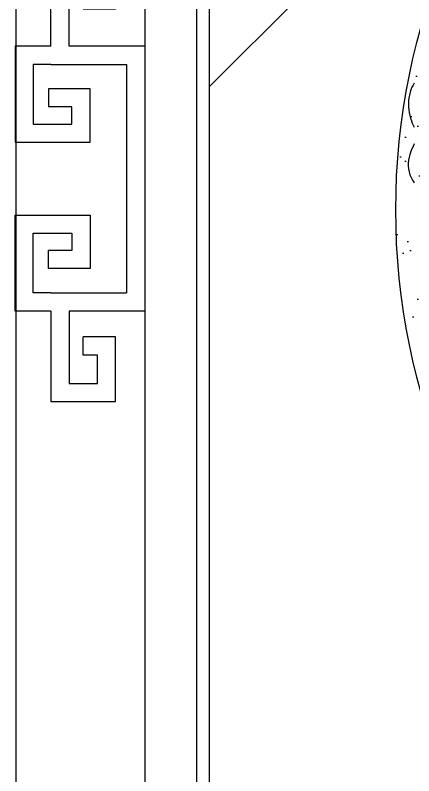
# Model space of a CAD drawing. Extents: x -747 to 1683, y 3278 to 5498.
# Drawn here: x 73.2 to 227.6, y 4441.2 to 4735.7 of the extents above; entities that cross this region are included whole.
import ezdxf

# ---------------------------------------------------------------- set-up
doc = ezdxf.new("R2010")
doc.units = 0
doc.header["$MEASUREMENT"] = 0
for name, color, linetype in [('3', 3, 'CONTINUOUS'), ('7', 7, 'CONTINUOUS'), ('BH', 3, 'CONTINUOUS')]:
    doc.layers.add(name, color=color, linetype=linetype)

msp = doc.modelspace()

# ---------------------------------------------------------------- hatches: boundary and pattern name
at = {"layer": 'BH'}
h = msp.add_hatch(dxfattribs=at)
h.set_pattern_fill('AR-RROOF', color=256, scale=400, angle=45, style=0)
h.set_pattern_definition([(45, (-34099.74, 3331.8), (339.4113, 905.0967), [6000, -800, 2000, -400]), (45, (-33865, 3849.4), (-659.0235, 93.338), [1200, -132, 2400, -300]), (45, (-34198.73, 3713.65), (1281.2775, 1660.2867), [3200, -560, 1600, -400])])
h.paths.add_polyline_path([(148.37, 4308.44), (788.37, 4308.44), (788.37, 5038.44), (148.37, 5038.44)])
h = msp.add_hatch(dxfattribs=at)
h.set_pattern_fill('AR-SAND', color=256, scale=10, style=0)
h.set_pattern_definition([(37.5, (36.643, 140.413), (-0.629934, 19.26824), [0, -15.2, 0, -17, 0, -16.25]), (7.5, (36.643, 140.413), (17.69777, 28.22146), [0, -8.2, 0, -13.7, 0, -5.25]), (327.5, (24.343, 140.413), (31.14142, 0.05659), [0, -5, 0, -18, 0, -23.5]), (317.5, (24.343, 140.413), (30.06127, 8.77676), [0, -2.5, 0, -11.8, 0, -13.5])])
edge = h.paths.add_edge_path()
edge.add_arc((479.82, 4660.38), 259.18, 0, 360)

# ---------------------------------------------------------------- linework, layer by layer
at = {"layer": '3'}
for p, q in [((87.03, 4716.71), (116.35, 4716.71)), ((116.35, 4716.71), (116.35, 4628.17)), ((86.02, 4707.27), (86.02, 4700.25)), ((86.02, 4637.61), (86.02, 4644.63)), ((87.03, 4628.17), (116.35, 4628.17)), ((99.56, 4604.13), (99.56, 4611.15))]:
    msp.add_line(p, q, dxfattribs=at)
msp.add_lwpolyline([(143.37, 4303.44), (793.37, 4303.44), (793.37, 5043.44), (143.37, 5043.44)], close=True, dxfattribs=at)
for points in [[(87.03, 4723.72), (87.03, 4763.14), (112.08, 4763.14), (112.08, 4738.12), (99.56, 4738.12)], [(94.05, 4723.72), (94.05, 4723.72), (94.05, 4756.12), (105.06, 4756.12), (105.06, 4745.14), (99.56, 4745.14)], [(87.03, 4723.72), (73.18, 4723.72), (73.18, 4686.54), (102.17, 4686.54), (102.17, 4707.27), (86.02, 4707.27)], [(123.37, 4723.72), (123.37, 4621.16), (94.05, 4621.16)], [(123.37, 4723.72), (94.05, 4723.72)], [(87.03, 4716.71), (80.2, 4716.71), (80.2, 4693.56), (95.16, 4693.56), (95.16, 4700.25), (86.02, 4700.25)], [(227.82, 4709.46), (227.33, 4708.69), (226.88, 4707.83), (226.49, 4706.89), (226.16, 4705.89), (225.89, 4704.83), (225.69, 4703.74), (225.57, 4702.61), (225.53, 4701.46), (225.57, 4700.3), (225.69, 4699.14), (225.87, 4698), (226.1, 4696.9), (226.38, 4695.84), (226.69, 4694.85), (227.02, 4693.93), (227.36, 4693.11), (227.7, 4692.39)], [(227.77, 4685.9), (227.33, 4684.96), (226.88, 4683.97), (226.45, 4682.93), (226.06, 4681.86), (225.76, 4680.76), (225.55, 4679.63), (225.46, 4678.5), (225.47, 4677.35), (225.59, 4676.21), (225.81, 4675.08), (226.14, 4673.97), (226.58, 4672.89), (227.13, 4671.84), (227.79, 4670.83)], [(87.03, 4621.16), (73.18, 4621.16), (73.18, 4658.34), (102.17, 4658.34), (102.17, 4637.61), (86.02, 4637.61)], [(87.03, 4628.17), (80.2, 4628.17), (80.2, 4651.32), (95.16, 4651.32), (95.16, 4644.63), (86.02, 4644.63)], [(87.03, 4621.16), (87.03, 4586.13), (112.08, 4586.13), (112.08, 4611.15), (99.56, 4611.15)], [(94.05, 4621.16), (94.05, 4621.16), (94.05, 4593.15), (105.06, 4593.15), (105.06, 4604.13), (99.56, 4604.13)]]:
    msp.add_lwpolyline(points, dxfattribs=at)
msp.add_circle((479.82, 4660.38), 259.18, dxfattribs=at)
at = {"layer": '7'}
for points in [[(73.37, 4233.44), (863.37, 4233.44), (863.37, 5113.44), (73.37, 5113.44)], [(123.37, 4283.44), (813.37, 4283.44), (813.37, 5063.44), (123.37, 5063.44)], [(148.37, 4308.44), (788.37, 4308.44), (788.37, 5038.44), (148.37, 5038.44)]]:
    msp.add_lwpolyline(points, close=True, dxfattribs=at)

doc.saveas('drawing.dxf')
